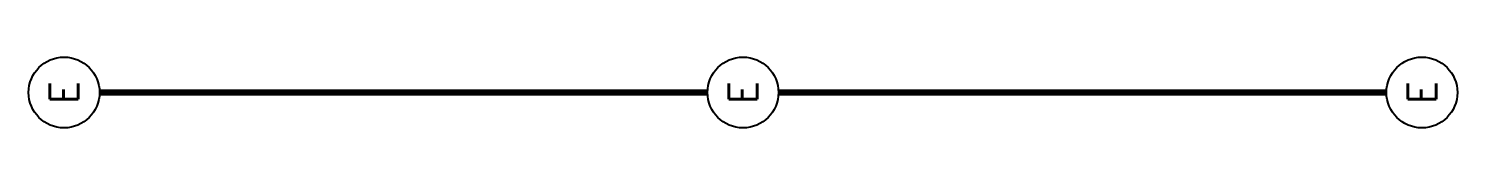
# Model space of a CAD drawing. Extents: x -288892 to 250096, y -100054 to 404668.
# Drawn here: x 204738 to 212788, y 404268 to 404668 of the extents above; entities that cross this region are included whole.
import ezdxf
from ezdxf.enums import TextEntityAlignment as Align

# ---------------------------------------------------------------- set-up
doc = ezdxf.new("R2010")
doc.units = 0
doc.header["$LTSCALE"] = 1000
doc.header["$MEASUREMENT"] = 0
doc.linetypes.add('DASH', pattern=[0.35, 0.25, -0.1])
doc.layers.get('0').update_dxf_attribs({"linetype": 'CONTINUOUS'})
doc.layers.add('EQUIP-照明', color=3, linetype='CONTINUOUS')
doc.layers.add('WIRE-应急', color=2, linetype='DASH')
doc.styles.add('_TEL_DIM', font='SIMPLEX', dxfattribs={"width": 0.8, "height": 3.5, "bigfont": 'HZTXT'})

# ---------------------------------------------------------------- blocks, each defined once
blk = doc.blocks.new('$equip$00001838')
blk.add_circle((0, 0), 0.5)
at = {"color": 7, "style": '_TEL_DIM'}
blk.add_attdef('$TEXT$', text='', height=0.4, dxfattribs=at).set_placement((0, 0), align=Align.MIDDLE_CENTER)
at = {"color": 7, "style": '_TEL_DIM', "flags": 1}
blk.add_attdef('A', text='', height=0.00002, dxfattribs=at).set_placement((0, 0), align=Align.MIDDLE_CENTER)

msp = doc.modelspace()

# ---------------------------------------------------------------- linework, layer by layer
at = {"layer": 'WIRE-应急', "linetype": 'DASH', "const_width": 35}
for points in [[(205137.6, 404467.9), (208562.6, 404467.9)], [(208962.6, 404467.9), (212387.6, 404467.9)]]:
    msp.add_lwpolyline(points, dxfattribs=at)

# ---------------------------------------------------------------- block references
at = {"layer": 'EQUIP-照明', "xscale": 400, "yscale": 400, "zscale": 400, "rotation": 90}
for p in [(204937.6, 404467.9), (208762.6, 404467.9), (212587.6, 404467.9)]:
    msp.add_blockref('$equip$00001838', p, dxfattribs=at).add_auto_attribs({'$TEXT$': 'E'})

doc.saveas('drawing.dxf')
